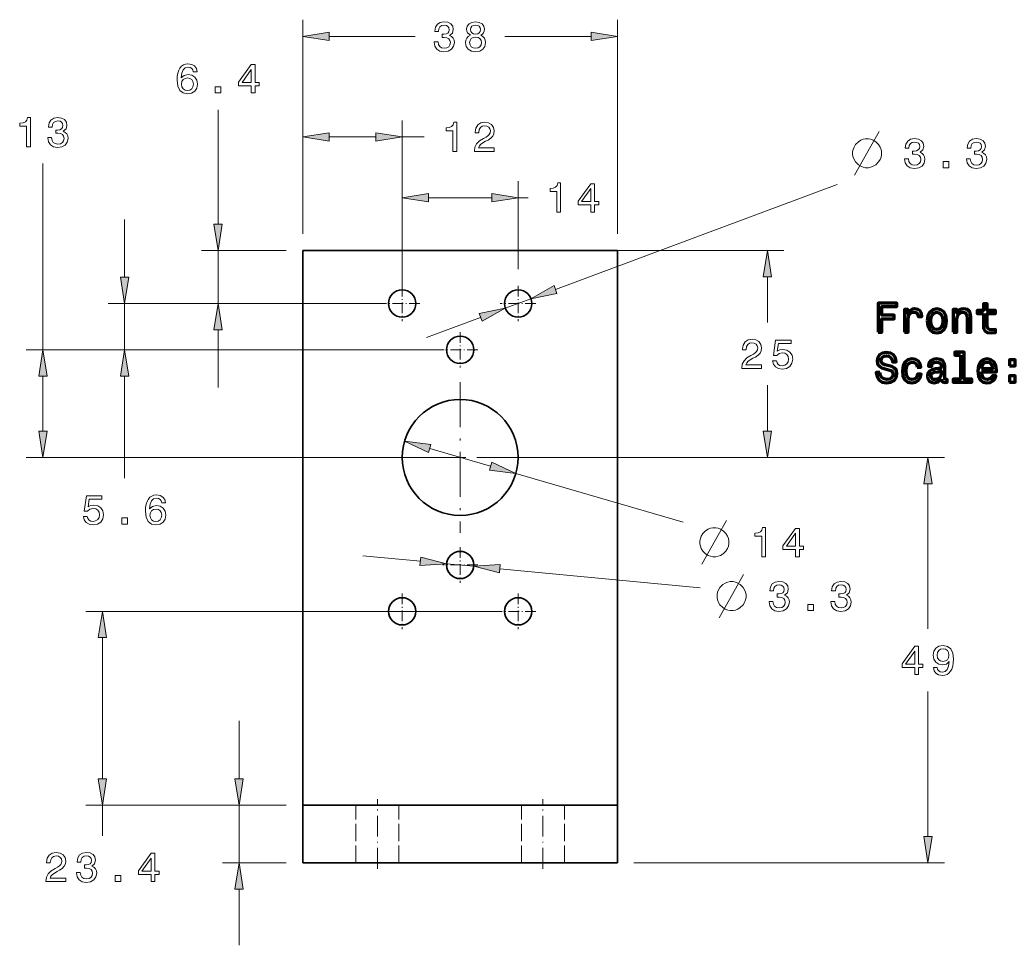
# Model space of a CAD drawing. Extents: x 16 to 259, y 10 to 209.
# Drawn here: x 15.6 to 135.9, y 95.3 to 207.1 of the extents above; entities that cross this region are included whole.
import ezdxf

# ---------------------------------------------------------------- set-up
doc = ezdxf.new("R2010")
doc.units = 0
doc.linetypes.add('DASHDOT', pattern=[18.5, 12, -3, 0.5, -3])
doc.linetypes.add('DASHED', pattern=[15, 12, -3])

msp = doc.modelspace()

# ---------------------------------------------------------------- linework, layer by layer
at = {"color": 7, "lineweight": 13}
for p, q in [((49.814148, 181.2388), (49.814148, 207.101196)), ((87.814148, 181.2388), (87.814148, 207.101196)), ((61.814148, 174.838806), (61.814148, 194.961182)), ((18.402077, 167.2388), (18.402077, 189.743835)), ((80.335312, 174.524017), (114.351028, 187.202972)), ((51.814148, 179.2388), (107.934654, 179.2388)), ((59.814148, 172.838806), (26.277966, 172.838806)), ((59.814148, 172.838806), (37.56469, 172.838806)), ((66.814148, 167.2388), (16.402077, 167.2388)), ((66.814148, 167.2388), (26.277966, 167.2388)), ((66.814148, 154.2388), (16.402077, 154.2388)), ((70.814148, 154.2388), (127.333282, 154.2388)), ((71.314148, 154.2388), (107.934654, 154.2388)), ((75.536911, 152.288315), (95.743179, 146.425812)), ((73.617317, 140.780121), (97.825531, 138.468353)), ((73.814148, 135.638794), (23.597366, 135.638794)), ((47.814148, 112.2388), (23.597366, 112.2388)), ((89.814148, 105.2388), (127.333282, 105.2388))]:
    msp.add_line(p, q, dxfattribs=at)
at = {"color": 7, "lineweight": 13, "ltscale": 0.260174}
for p, q in [((52.98917, 205.101196), (63.396126, 205.101196)), ((74.23217, 205.101196), (84.639122, 205.101196))]:
    msp.add_line(p, q, dxfattribs=at)
at = {"color": 7, "lineweight": 13, "ltscale": 0.345588}
msp.add_line((39.56469, 182.413818), (39.56469, 196.237335), dxfattribs=at)
at = {"color": 7, "lineweight": 13, "ltscale": 0.34306}
msp.add_line((49.814148, 181.2388), (49.814148, 194.961182), dxfattribs=at)
at = {"color": 7, "lineweight": 13, "ltscale": 0.141249}
msp.add_line((52.98917, 192.961182), (58.639126, 192.961182), dxfattribs=at)
at = {"color": 7, "lineweight": 13, "ltscale": 0.06664}
msp.add_line((61.814148, 192.961182), (64.479752, 192.961182), dxfattribs=at)
at = {"color": 7, "lineweight": 13, "ltscale": 0.319548}
msp.add_line((61.814148, 174.838806), (61.814148, 187.620712), dxfattribs=at)
at = {"color": 7, "lineweight": 13, "ltscale": 0.265923}
msp.add_line((75.814148, 176.983795), (75.814148, 187.620712), dxfattribs=at)
at = {"color": 7, "lineweight": 13, "ltscale": 0.191249}
for p, q in [((64.989174, 185.620712), (72.639122, 185.620712)), ((65.140656, 155.304596), (72.48764, 153.173004))]:
    msp.add_line(p, q, dxfattribs=at)
at = {"color": 7, "lineweight": 13, "ltscale": 0.030552}
msp.add_line((75.814148, 185.620712), (77.036232, 185.620712), dxfattribs=at)
at = {"color": 7, "lineweight": 13, "ltscale": 0.174624}
for p, q in [((28.277966, 176.013824), (28.277966, 182.998795)), ((64.747894, 168.713989), (71.292984, 171.153595)), ((39.56469, 162.678802), (39.56469, 169.663773)), ((57.057632, 142.361496), (64.010979, 141.697479))]:
    msp.add_line(p, q, dxfattribs=at)
at = {"color": 7, "lineweight": 13, "ltscale": 0.256236}
msp.add_line((47.814148, 179.2388), (37.56469, 179.2388), dxfattribs=at)
at = {"color": 7, "lineweight": 13, "ltscale": 0.16}
msp.add_line((39.56469, 172.838806), (39.56469, 179.2388), dxfattribs=at)
at = {"color": 7, "lineweight": 35}
for p, q in [((49.814148, 179.2388), (49.814148, 112.2388)), ((49.814148, 179.2388), (87.814148, 179.2388)), ((87.814148, 112.2388), (87.814148, 179.2388)), ((87.814148, 112.2388), (49.814148, 112.2388)), ((49.814148, 105.2388), (87.814148, 105.2388))]:
    msp.add_line(p, q, dxfattribs=at)
at = {"color": 7, "lineweight": 13, "ltscale": 0.138575}
for p, q in [((105.934654, 170.520798), (105.934654, 176.063782)), ((105.934654, 157.413818), (105.934654, 162.956802))]:
    msp.add_line(p, q, dxfattribs=at)
at = {"color": 7, "linetype": 'DASHDOT', "lineweight": 13, "ltscale": 0.10725}
for p, q in [((61.814148, 174.983795), (61.814148, 170.693802)), ((75.814148, 174.983795), (75.814148, 170.693802)), ((63.959148, 172.838806), (59.669147, 172.838806)), ((77.959152, 172.838806), (73.669151, 172.838806)), ((68.814148, 169.383804), (68.814148, 165.093796)), ((70.959145, 167.2388), (66.669151, 167.2388)), ((68.814148, 143.383804), (68.814148, 139.093796)), ((70.959145, 141.2388), (66.669151, 141.2388)), ((61.814148, 137.783798), (61.814148, 133.493805)), ((75.814148, 137.783798), (75.814148, 133.493805)), ((63.959148, 135.638794), (59.669147, 135.638794)), ((77.959152, 135.638794), (73.669151, 135.638794))]:
    msp.add_line(p, q, dxfattribs=at)
at = {"color": 7, "lineweight": 13, "ltscale": 0.0825}
for p, q in [((74.268059, 172.262512), (77.360237, 173.415085)), ((67.171623, 141.39566), (70.456673, 141.08194))]:
    msp.add_line(p, q, dxfattribs=at)
at = {"color": 7, "lineweight": 13, "ltscale": 0.14}
msp.add_line((28.277966, 167.2388), (28.277966, 172.838806), dxfattribs=at)
at = {"color": 7, "lineweight": 13, "ltscale": 0.166249}
msp.add_line((18.402077, 157.413818), (18.402077, 164.063782), dxfattribs=at)
at = {"color": 7, "lineweight": 13, "ltscale": 0.308789}
msp.add_line((28.277966, 151.712234), (28.277966, 164.063782), dxfattribs=at)
at = {"color": 7, "linetype": 'DASHDOT', "lineweight": 13, "ltscale": 0.455}
for p, q in [((68.814148, 163.338806), (68.814148, 145.138794)), ((77.914146, 154.2388), (59.714149, 154.2388))]:
    msp.add_line(p, q, dxfattribs=at)
at = {"color": 7, "lineweight": 13, "ltscale": 0.438575}
for p, q in [((125.333282, 133.520798), (125.333282, 151.063782)), ((125.333282, 108.413818), (125.333282, 125.956802))]:
    msp.add_line(p, q, dxfattribs=at)
at = {"color": 7, "lineweight": 13, "ltscale": 0.426249}
msp.add_line((25.597366, 115.413818), (25.597366, 132.463776), dxfattribs=at)
at = {"color": 7, "lineweight": 13, "ltscale": 0.174625}
msp.add_line((42.104206, 115.413818), (42.104206, 122.398804), dxfattribs=at)
at = {"color": 7, "lineweight": 13, "ltscale": 0.09306}
msp.add_line((25.597366, 108.516388), (25.597366, 112.2388), dxfattribs=at)
at = {"color": 7, "lineweight": 13, "ltscale": 0.192749}
for p, q in [((47.814148, 112.2388), (40.104206, 112.2388)), ((47.814148, 105.2388), (40.104206, 105.2388))]:
    msp.add_line(p, q, dxfattribs=at)
at = {"color": 7, "lineweight": 13, "ltscale": 0.175}
msp.add_line((42.104206, 105.2388), (42.104206, 112.2388), dxfattribs=at)
at = {"color": 7, "lineweight": 35, "ltscale": 0.175}
for p, q in [((49.814148, 112.2388), (49.814148, 105.2388)), ((87.814148, 105.2388), (87.814148, 112.2388))]:
    msp.add_line(p, q, dxfattribs=at)
at = {"color": 7, "linetype": 'DASHED', "lineweight": 13, "ltscale": 0.175}
for p, q in [((56.214149, 105.2388), (56.214149, 112.2388)), ((61.414146, 105.2388), (61.414146, 112.2388)), ((76.214149, 105.2388), (76.214149, 112.2388)), ((81.414146, 105.2388), (81.414146, 112.2388))]:
    msp.add_line(p, q, dxfattribs=at)
at = {"color": 7, "linetype": 'DASHDOT', "lineweight": 13, "ltscale": 0.21}
for p, q in [((58.814148, 104.538803), (58.814148, 112.938797)), ((78.814148, 104.538803), (78.814148, 112.938797))]:
    msp.add_line(p, q, dxfattribs=at)
at = {"color": 7, "lineweight": 13, "ltscale": 0.168801}
msp.add_line((42.104206, 95.311737), (42.104206, 102.063782), dxfattribs=at)
at = {"color": 7, "lineweight": 13}
for points in [[(65.67524, 204.450623), (65.67524, 204.415314), (65.755936, 203.931168), (65.992966, 203.568054), (66.366165, 203.33606), (66.860405, 203.250336), (67.384895, 203.33606), (67.778267, 203.557968), (68.030434, 203.910995), (68.121208, 204.364883), (68.080864, 204.66243), (67.96991, 204.90451), (67.788353, 205.09111), (67.54628, 205.227264), (67.874092, 205.499603), (67.990082, 205.933319), (67.914436, 206.326691), (67.697578, 206.624252), (67.344551, 206.810852), (66.860405, 206.876404), (66.406509, 206.795715), (66.058525, 206.573822), (65.831581, 206.220795), (65.755936, 205.75177), (65.755936, 205.716461), (66.204781, 205.716461), (66.245125, 206.03923), (66.376251, 206.271225), (66.588066, 206.41243), (66.88562, 206.46286), (67.147865, 206.422516), (67.339508, 206.31662), (67.455505, 206.145142), (67.500893, 205.913147), (67.455505, 205.666031), (67.334465, 205.499603), (67.12265, 205.398743), (66.835182, 205.368484), (66.638496, 205.373535), (66.638496, 204.975113), (66.88562, 204.985199), (67.203339, 204.939804), (67.440376, 204.818771), (67.581581, 204.622086), (67.632019, 204.364883), (67.576538, 204.072372), (67.430283, 203.855515), (67.198296, 203.719345), (66.890663, 203.67395), (66.572937, 203.724396), (66.34095, 203.875687), (66.194695, 204.117767), (66.139221, 204.450623)], [(70.056801, 205.237366), (69.799591, 205.096146), (69.623085, 204.89946), (69.512131, 204.652344), (69.47683, 204.354797), (69.557518, 203.905945), (69.789505, 203.557968), (70.167747, 203.33606), (70.682159, 203.250336), (71.191528, 203.33606), (71.569771, 203.557968), (71.801758, 203.905945), (71.887489, 204.354797), (71.847145, 204.652344), (71.741234, 204.89946), (71.559685, 205.096146), (71.307518, 205.237366), (71.509247, 205.358398), (71.650459, 205.524826), (71.736191, 205.726547), (71.766457, 205.973663), (71.68576, 206.331741), (71.473946, 206.619202), (71.131004, 206.805801), (70.682159, 206.876404), (70.228271, 206.805801), (69.88533, 206.619202), (69.668472, 206.331741), (69.592819, 205.973663), (69.618042, 205.726547), (69.703773, 205.524826)], [(52.98917, 205.604065), (49.814148, 205.101196), (52.98917, 204.598328)], [(70.07193, 205.933319), (70.112274, 206.155228), (70.233315, 206.326691), (70.424957, 206.432602), (70.682159, 206.472946), (70.934319, 206.432602), (71.125961, 206.326691), (71.247002, 206.155228), (71.292389, 205.933319), (71.247002, 205.706375), (71.125961, 205.529861), (70.934319, 205.413879), (70.682159, 205.378571), (70.424957, 205.418915), (70.233315, 205.529861), (70.112274, 205.706375)], [(84.639122, 204.598328), (87.814148, 205.101196), (84.639122, 205.604065)], [(69.960976, 204.364883), (70.006371, 204.632172), (70.152618, 204.833893), (70.379562, 204.965027), (70.682159, 205.010406), (70.979713, 204.965027), (71.206657, 204.833893), (71.352905, 204.632172), (71.403343, 204.364883), (71.352905, 204.077423), (71.206657, 203.860565), (70.979713, 203.719345), (70.682159, 203.67395), (70.379562, 203.719345), (70.152618, 203.860565), (70.006371, 204.077423)], [(37.039043, 200.826248), (36.943222, 201.234741), (36.721321, 201.537338), (36.37838, 201.728989), (35.934578, 201.79454), (35.637028, 201.759247), (35.379822, 201.663422), (35.152878, 201.50708), (34.961235, 201.285187), (34.809937, 201.007797), (34.698986, 200.669907), (34.62838, 200.271484), (34.608208, 199.822647), (34.6889, 199.106506), (34.936016, 198.587051), (35.334435, 198.274368), (35.879101, 198.168457), (36.368294, 198.259247), (36.741493, 198.496277), (36.983566, 198.869476), (37.069305, 199.343536), (36.983566, 199.822647), (36.751579, 200.190796), (36.393509, 200.422791), (35.949707, 200.503479), (35.4706, 200.402618), (35.11253, 200.115143), (35.188179, 200.669907), (35.349564, 201.068329), (35.59668, 201.305359), (35.939621, 201.386047), (36.19178, 201.345703), (36.383423, 201.239792), (36.509506, 201.063278), (36.575066, 200.826248)], [(43.578094, 198.269333), (44.031982, 198.269333), (44.031982, 199.136765), (44.531265, 199.136765), (44.531265, 199.540222), (44.031982, 199.540222), (44.031982, 201.69368), (43.573051, 201.69368), (42.039909, 199.580566), (42.039909, 199.136765), (43.578094, 199.136765)], [(42.463539, 199.540222), (43.578094, 201.108673), (43.578094, 199.540222)], [(36.580109, 199.338501), (36.524635, 199.020767), (36.383423, 198.778687), (36.156479, 198.61731), (35.874058, 198.566879), (35.576508, 198.61731), (35.349564, 198.773651), (35.203308, 199.015732), (35.157921, 199.33345), (35.208351, 199.646133), (35.349564, 199.883163), (35.581551, 200.034454), (35.89423, 200.089935), (36.166565, 200.034454), (36.383423, 199.888214), (36.524635, 199.651169)], [(39.216709, 198.269333), (39.912674, 198.269333), (39.912674, 199.020767), (39.216709, 199.020767)], [(16.443287, 191.775833), (16.902218, 191.775833), (16.902218, 195.301041), (16.55928, 195.301041), (16.468502, 194.993408), (16.286945, 194.786636), (16.009567, 194.665604), (15.626282, 194.625244), (15.626282, 194.267181), (16.443287, 194.267181)], [(18.999195, 192.875244), (18.999195, 192.839951), (19.079884, 192.355804), (19.316917, 191.992691), (19.690117, 191.760696), (20.184353, 191.674957), (20.708847, 191.760696), (21.102219, 191.982605), (21.354382, 192.335632), (21.44516, 192.78952), (21.404812, 193.087067), (21.293861, 193.329147), (21.112305, 193.515747), (20.870232, 193.651917), (21.19804, 193.92424), (21.314034, 194.357971), (21.238388, 194.751343), (21.021526, 195.048889), (20.668503, 195.235489), (20.184353, 195.301041), (19.730461, 195.220352), (19.382477, 194.998444), (19.155533, 194.645432), (19.079884, 194.176407), (19.079884, 194.141098), (19.528732, 194.141098), (19.569077, 194.463867), (19.700203, 194.695862), (19.912018, 194.837067), (20.209568, 194.887497), (20.471817, 194.847153), (20.66346, 194.741241), (20.779453, 194.569778), (20.824841, 194.337784), (20.779453, 194.090668), (20.658417, 193.92424), (20.446598, 193.82338), (20.159134, 193.793121), (19.962448, 193.798157), (19.962448, 193.39975), (20.209568, 193.409836), (20.52729, 193.364441), (20.764324, 193.243408), (20.905533, 193.046722), (20.955967, 192.78952), (20.90049, 192.497009), (20.754238, 192.280151), (20.522247, 192.143982), (20.214611, 192.098602), (19.896889, 192.149033), (19.664898, 192.300323), (19.518646, 192.542404), (19.463169, 192.875244)], [(67.93898, 191.211182), (68.397919, 191.211182), (68.397919, 194.736389), (68.054977, 194.736389), (67.964195, 194.428757), (67.782639, 194.221985), (67.505264, 194.100952), (67.121979, 194.060608), (67.121979, 193.70253), (67.93898, 193.70253)], [(70.535233, 191.211182), (72.940857, 191.211182), (72.940857, 191.644897), (71.039558, 191.644897), (71.145462, 191.881927), (71.327019, 192.078613), (71.886818, 192.436676), (72.184372, 192.587982), (72.517227, 192.80484), (72.754257, 193.057007), (72.890419, 193.354553), (72.940857, 193.692444), (72.855118, 194.116074), (72.618088, 194.448929), (72.254974, 194.660736), (71.785957, 194.736389), (71.301804, 194.650665), (70.933647, 194.413635), (70.696617, 194.035385), (70.615929, 193.536102), (70.615929, 193.4655), (71.07486, 193.4655), (71.07486, 193.505844), (71.120247, 193.848785), (71.256416, 194.100952), (71.473274, 194.262329), (71.760742, 194.31781), (72.053246, 194.267365), (72.270103, 194.141296), (72.411316, 193.944611), (72.461746, 193.697495), (72.426445, 193.4655), (72.330627, 193.268814), (72.169243, 193.097351), (71.947342, 192.946045), (71.649788, 192.784668), (71.155548, 192.471985), (70.807571, 192.13913), (70.6008, 191.735672), (70.535233, 191.226303)], [(52.98917, 193.46405), (49.814148, 192.961182), (52.98917, 192.458313)], [(58.639126, 192.458313), (61.814148, 192.961182), (58.639126, 193.46405)], [(118.148529, 192.73497), (117.798538, 192.73497), (117.506866, 192.676636), (117.215195, 192.559967), (116.923538, 192.384964), (116.573532, 192.034973), (116.398529, 191.743301), (116.281868, 191.45163), (116.223534, 191.159973), (116.223534, 190.809967), (116.281868, 190.518295), (116.398529, 190.226624), (116.573532, 189.934967), (116.923538, 189.584961), (117.215195, 189.409973), (117.506866, 189.293304), (117.798538, 189.23497), (118.148529, 189.23497), (118.440201, 189.293304), (118.731865, 189.409973), (119.023529, 189.584961), (119.373535, 189.934967), (119.548538, 190.226624), (119.665199, 190.518295), (119.723534, 190.809967), (119.723534, 191.159973), (119.665199, 191.45163), (119.548538, 191.743301), (119.373535, 192.034973), (119.023529, 192.384964), (118.731865, 192.559967), (118.440201, 192.676636)], [(122.510651, 190.334381), (122.510651, 190.299088), (122.591339, 189.814941), (122.828369, 189.451828), (123.201569, 189.219833), (123.695808, 189.134094), (124.220306, 189.219833), (124.613678, 189.441742), (124.865837, 189.794769), (124.956619, 190.248657), (124.916267, 190.546204), (124.805313, 190.788284), (124.623764, 190.974884), (124.381683, 191.111053), (124.709496, 191.383377), (124.825485, 191.817108), (124.749847, 192.21048), (124.532982, 192.508026), (124.179962, 192.694626), (123.695808, 192.760178), (123.241913, 192.679489), (122.893936, 192.457581), (122.666992, 192.104568), (122.591339, 191.635544), (122.591339, 191.600235), (123.040192, 191.600235), (123.080536, 191.923004), (123.211655, 192.154999), (123.423477, 192.296204), (123.721024, 192.346634), (123.983276, 192.30629), (124.174911, 192.200378), (124.290909, 192.028915), (124.336296, 191.796921), (124.290909, 191.549805), (124.169876, 191.383377), (123.958054, 191.282516), (123.670593, 191.252258), (123.473907, 191.257294), (123.473907, 190.858887), (123.721024, 190.868973), (124.038742, 190.823578), (124.27578, 190.702545), (124.416992, 190.505859), (124.467422, 190.248657), (124.411942, 189.956146), (124.265694, 189.739288), (124.033707, 189.603119), (123.726067, 189.557739), (123.40834, 189.60817), (123.176353, 189.75946), (123.030106, 190.001541), (122.974625, 190.334381)], [(129.982697, 190.334381), (129.982697, 190.299088), (130.063385, 189.814941), (130.300415, 189.451828), (130.673615, 189.219833), (131.167847, 189.134094), (131.692352, 189.219833), (132.085724, 189.441742), (132.337891, 189.794769), (132.428665, 190.248657), (132.388306, 190.546204), (132.277359, 190.788284), (132.09581, 190.974884), (131.853729, 191.111053), (132.181549, 191.383377), (132.297531, 191.817108), (132.221893, 192.21048), (132.005035, 192.508026), (131.652008, 192.694626), (131.167847, 192.760178), (130.713959, 192.679489), (130.365982, 192.457581), (130.139038, 192.104568), (130.063385, 191.635544), (130.063385, 191.600235), (130.512238, 191.600235), (130.552582, 191.923004), (130.683701, 192.154999), (130.895523, 192.296204), (131.193069, 192.346634), (131.455322, 192.30629), (131.646957, 192.200378), (131.762955, 192.028915), (131.80835, 191.796921), (131.762955, 191.549805), (131.641922, 191.383377), (131.430099, 191.282516), (131.142639, 191.252258), (130.945953, 191.257294), (130.945953, 190.858887), (131.193069, 190.868973), (131.510788, 190.823578), (131.747833, 190.702545), (131.889038, 190.505859), (131.939468, 190.248657), (131.883987, 189.956146), (131.737732, 189.739288), (131.505753, 189.603119), (131.19812, 189.557739), (130.880386, 189.60817), (130.648407, 189.75946), (130.502151, 190.001541), (130.446671, 190.334381)], [(127.169586, 189.23497), (127.865547, 189.23497), (127.865547, 189.986404), (127.169586, 189.986404)], [(80.495468, 183.870712), (80.954399, 183.870712), (80.954399, 187.39592), (80.611458, 187.39592), (80.520683, 187.088287), (80.339127, 186.881516), (80.061745, 186.760483), (79.678459, 186.720123), (79.678459, 186.362061), (80.495468, 186.362061)], [(84.59964, 183.870712), (85.053535, 183.870712), (85.053535, 184.738144), (85.552811, 184.738144), (85.552811, 185.141602), (85.053535, 185.141602), (85.053535, 187.295059), (84.594604, 187.295059), (83.061462, 185.181946), (83.061462, 184.738144), (84.59964, 184.738144)], [(83.485092, 185.141602), (84.59964, 186.710052), (84.59964, 185.141602)], [(64.989174, 186.123581), (61.814148, 185.620712), (64.989174, 185.117828)], [(72.639122, 185.117828), (75.814148, 185.620712), (72.639122, 186.123581)], [(39.061817, 182.413818), (39.56469, 179.2388), (40.067566, 182.413818)], [(106.437531, 176.063782), (105.934654, 179.2388), (105.431778, 176.063782)], [(27.775093, 176.013824), (28.277966, 172.838806), (28.780838, 176.013824)], [(80.159676, 174.995209), (77.360237, 173.415085), (80.510948, 174.052811)], [(40.067566, 169.663773), (39.56469, 172.838806), (39.061817, 169.663773)], [(71.46862, 170.682388), (74.268059, 172.262512), (71.117348, 171.624802)], [(102.83609, 164.9888), (105.241714, 164.9888), (105.241714, 165.422516), (103.340416, 165.422516), (103.44632, 165.659546), (103.627884, 165.856232), (104.187683, 166.21431), (104.485229, 166.365601), (104.818085, 166.582458), (105.055115, 166.834625), (105.191284, 167.132172), (105.241714, 167.470062), (105.155975, 167.893707), (104.918945, 168.226547), (104.555832, 168.43837), (104.086815, 168.514023), (103.602661, 168.428284), (103.234512, 168.191254), (102.997482, 167.813004), (102.916786, 167.313721), (102.916786, 167.243118), (103.375717, 167.243118), (103.375717, 167.283463), (103.421112, 167.626404), (103.557274, 167.878571), (103.774139, 168.039948), (104.0616, 168.095428), (104.354111, 168.044998), (104.570969, 167.918915), (104.712173, 167.722229), (104.762604, 167.475113), (104.727303, 167.243118), (104.631485, 167.046432), (104.4701, 166.874969), (104.248199, 166.723663), (103.950645, 166.562286), (103.456406, 166.249603), (103.108429, 165.916748), (102.901657, 165.51329), (102.83609, 165.003937)], [(106.551941, 165.901627), (106.662895, 165.488083), (106.910011, 165.165314), (107.273125, 164.963577), (107.737106, 164.887939), (108.246468, 164.978714), (108.644882, 165.22583), (108.897049, 165.619202), (108.992867, 166.12352), (108.907135, 166.592545), (108.665054, 166.960709), (108.286819, 167.197739), (107.797623, 167.283463), (107.41938, 167.222946), (107.126877, 167.056519), (107.268082, 167.999603), (108.801224, 167.999603), (108.801224, 168.413147), (106.930191, 168.413147), (106.652809, 166.557251), (107.056267, 166.557251), (107.34877, 166.794281), (107.72197, 166.880005), (108.044739, 166.824539), (108.291855, 166.663147), (108.448196, 166.416031), (108.503677, 166.098312), (108.448196, 165.780594), (108.286819, 165.533463), (108.039696, 165.377136), (107.72197, 165.321655), (107.454681, 165.356949), (107.24791, 165.472946), (107.096611, 165.65451), (107.020966, 165.901627)], [(18.904953, 164.063782), (18.402077, 167.2388), (17.899204, 164.063782)], [(28.780838, 164.063782), (28.277966, 167.2388), (27.775093, 164.063782)], [(17.899204, 157.413818), (18.402077, 154.2388), (18.904953, 157.413818)], [(105.431778, 157.413818), (105.934654, 154.2388), (106.437531, 157.413818)], [(65.280777, 155.787552), (62.091381, 156.189285), (65.000534, 154.82164)], [(125.836151, 151.063782), (125.333282, 154.2388), (124.830414, 151.063782)], [(72.347519, 152.690048), (75.536911, 152.288315), (72.627762, 153.65596)], [(23.291222, 147.093063), (23.402172, 146.67952), (23.649288, 146.35675), (24.012402, 146.155014), (24.476379, 146.079376), (24.985744, 146.170151), (25.384159, 146.417267), (25.636322, 146.810638), (25.732143, 147.314957), (25.646408, 147.783981), (25.404331, 148.15213), (25.026093, 148.38916), (24.5369, 148.474899), (24.158657, 148.414383), (23.86615, 148.247955), (24.007359, 149.19104), (25.540501, 149.19104), (25.540501, 149.604584), (23.669464, 149.604584), (23.392086, 147.748672), (23.795544, 147.748672), (24.088051, 147.985703), (24.46125, 148.071442), (24.784016, 148.015976), (25.031136, 147.854584), (25.187473, 147.607468), (25.24295, 147.289749), (25.187473, 146.972015), (25.026093, 146.724899), (24.778973, 146.568558), (24.46125, 146.513092), (24.193958, 146.548386), (23.987186, 146.664383), (23.835888, 146.845947), (23.760242, 147.093063)], [(33.224361, 148.737152), (33.12854, 149.145645), (32.906639, 149.448242), (32.563698, 149.639893), (32.119896, 149.705444), (31.822346, 149.670151), (31.56514, 149.574326), (31.338196, 149.417984), (31.146553, 149.196091), (30.995255, 148.918701), (30.884304, 148.580811), (30.813698, 148.182388), (30.793526, 147.733551), (30.874218, 147.01741), (31.121334, 146.497955), (31.519753, 146.185272), (32.064419, 146.079376), (32.553612, 146.170151), (32.926811, 146.407181), (33.168884, 146.78038), (33.25462, 147.25444), (33.168884, 147.733551), (32.936897, 148.1017), (32.578827, 148.333694), (32.135025, 148.414383), (31.655918, 148.313522), (31.297848, 148.026062), (31.373497, 148.580811), (31.534882, 148.979218), (31.781998, 149.216263), (32.124939, 149.296951), (32.377098, 149.256607), (32.568741, 149.150696), (32.694824, 148.974182), (32.760384, 148.737152)], [(32.765427, 147.249405), (32.709953, 146.931671), (32.568741, 146.689606), (32.341797, 146.528214), (32.059376, 146.477783), (31.761826, 146.528214), (31.534882, 146.684555), (31.388626, 146.926636), (31.343239, 147.244354), (31.393669, 147.557037), (31.534882, 147.794067), (31.766869, 147.945358), (32.079548, 148.000839), (32.351883, 147.945358), (32.568741, 147.799103), (32.709953, 147.562073)], [(27.929981, 146.180237), (28.625946, 146.180237), (28.625946, 146.931671), (27.929981, 146.931671)], [(99.70018, 145.727676), (99.350182, 145.727676), (99.058517, 145.669342), (98.766846, 145.552673), (98.475182, 145.37767), (98.125183, 145.027679), (97.95018, 144.736008), (97.833511, 144.444336), (97.775185, 144.152679), (97.775185, 143.802673), (97.833511, 143.511002), (97.95018, 143.219345), (98.125183, 142.927673), (98.475182, 142.577667), (98.766846, 142.402679), (99.058517, 142.286011), (99.350182, 142.227676), (99.70018, 142.227676), (99.991852, 142.286011), (100.283516, 142.402679), (100.57518, 142.577667), (100.925186, 142.927673), (101.100182, 143.219345), (101.21685, 143.511002), (101.275177, 143.802673), (101.275177, 144.152679), (101.21685, 144.444336), (101.100182, 144.736008), (100.925186, 145.027679), (100.57518, 145.37767), (100.283516, 145.552673), (99.991852, 145.669342)], [(105.242416, 142.227676), (105.701347, 142.227676), (105.701347, 145.752884), (105.358414, 145.752884), (105.267632, 145.445251), (105.086075, 145.23848), (104.808701, 145.117447), (104.425415, 145.077103), (104.425415, 144.719025), (105.242416, 144.719025)], [(109.346588, 142.227676), (109.800484, 142.227676), (109.800484, 143.095108), (110.299759, 143.095108), (110.299759, 143.498566), (109.800484, 143.498566), (109.800484, 145.652023), (109.341553, 145.652023), (107.808411, 143.53891), (107.808411, 143.095108), (109.346588, 143.095108)], [(108.23204, 143.498566), (109.346588, 145.067017), (109.346588, 143.498566)], [(63.963173, 141.196884), (67.171623, 141.39566), (64.058777, 142.198074)], [(73.665123, 141.280716), (70.456673, 141.08194), (73.569519, 140.279526)], [(101.782524, 139.234177), (101.432526, 139.234177), (101.140854, 139.175842), (100.84919, 139.059174), (100.557526, 138.884171), (100.207527, 138.53418), (100.032524, 138.242508), (99.915855, 137.950836), (99.857529, 137.65918), (99.857529, 137.309174), (99.915855, 137.017502), (100.032524, 136.725845), (100.207527, 136.434174), (100.557526, 136.084167), (100.84919, 135.90918), (101.140854, 135.792511), (101.432526, 135.734177), (101.782524, 135.734177), (102.074188, 135.792511), (102.36586, 135.90918), (102.657524, 136.084167), (103.007523, 136.434174), (103.182526, 136.725845), (103.299194, 137.017502), (103.357529, 137.309174), (103.357529, 137.65918), (103.299194, 137.950836), (103.182526, 138.242508), (103.007523, 138.53418), (102.657524, 138.884171), (102.36586, 139.059174), (102.074188, 139.175842)], [(106.144646, 136.833603), (106.144646, 136.798294), (106.225334, 136.314148), (106.462372, 135.951035), (106.835571, 135.71904), (107.329803, 135.633301), (107.854294, 135.71904), (108.247665, 135.940948), (108.499832, 136.293976), (108.590607, 136.747864), (108.550262, 137.04541), (108.439316, 137.287491), (108.257751, 137.474091), (108.015686, 137.61026), (108.343491, 137.882584), (108.459488, 138.316299), (108.383835, 138.709671), (108.166977, 139.007233), (107.81395, 139.193832), (107.329803, 139.259384), (106.875916, 139.178696), (106.527924, 138.956802), (106.30098, 138.603775), (106.225334, 138.13475), (106.225334, 138.099442), (106.674179, 138.099442), (106.714523, 138.422211), (106.845657, 138.654205), (107.057465, 138.79541), (107.355019, 138.84584), (107.617264, 138.805496), (107.808914, 138.699585), (107.924904, 138.528122), (107.970291, 138.296127), (107.924904, 138.049011), (107.803864, 137.882584), (107.592049, 137.781723), (107.304581, 137.751465), (107.107895, 137.7565), (107.107895, 137.358093), (107.355019, 137.368179), (107.672745, 137.322784), (107.909775, 137.201752), (108.05098, 137.005066), (108.101418, 136.747864), (108.045944, 136.455353), (107.899689, 136.238495), (107.667694, 136.102325), (107.360062, 136.056946), (107.042343, 136.107376), (106.810349, 136.258667), (106.664093, 136.500748), (106.60862, 136.833603)], [(113.616692, 136.833603), (113.616692, 136.798294), (113.69738, 136.314148), (113.934418, 135.951035), (114.307617, 135.71904), (114.801849, 135.633301), (115.32634, 135.71904), (115.719711, 135.940948), (115.971878, 136.293976), (116.062653, 136.747864), (116.022308, 137.04541), (115.911362, 137.287491), (115.729797, 137.474091), (115.487732, 137.61026), (115.815536, 137.882584), (115.931534, 138.316299), (115.855881, 138.709671), (115.639023, 139.007233), (115.285995, 139.193832), (114.801849, 139.259384), (114.347961, 139.178696), (113.999969, 138.956802), (113.773026, 138.603775), (113.69738, 138.13475), (113.69738, 138.099442), (114.146225, 138.099442), (114.186569, 138.422211), (114.317703, 138.654205), (114.52951, 138.79541), (114.827065, 138.84584), (115.08931, 138.805496), (115.28096, 138.699585), (115.39695, 138.528122), (115.442337, 138.296127), (115.39695, 138.049011), (115.275909, 137.882584), (115.064095, 137.781723), (114.776627, 137.751465), (114.579941, 137.7565), (114.579941, 137.358093), (114.827065, 137.368179), (115.144791, 137.322784), (115.381821, 137.201752), (115.523026, 137.005066), (115.573463, 136.747864), (115.51799, 136.455353), (115.371735, 136.238495), (115.13974, 136.102325), (114.832108, 136.056946), (114.514389, 136.107376), (114.282394, 136.258667), (114.136139, 136.500748), (114.080666, 136.833603)], [(110.803574, 135.734177), (111.499542, 135.734177), (111.499542, 136.485611), (110.803574, 136.485611)], [(26.100243, 132.463776), (25.597366, 135.638794), (25.094494, 132.463776)], [(123.742645, 127.9888), (124.196533, 127.9888), (124.196533, 128.856232), (124.695816, 128.856232), (124.695816, 129.259689), (124.196533, 129.259689), (124.196533, 131.413147), (123.737602, 131.413147), (122.204468, 129.300034), (122.204468, 128.856232), (123.742645, 128.856232)], [(125.990921, 128.856232), (126.066566, 128.457825), (126.283424, 128.150177), (126.626366, 127.958542), (127.080254, 127.887939), (127.377808, 127.923241), (127.645096, 128.014023), (127.87204, 128.170349), (128.06369, 128.392258), (128.214981, 128.669632), (128.325928, 129.012573), (128.391495, 129.405945), (128.416718, 129.859833), (128.330978, 130.570938), (128.083862, 131.090393), (127.690491, 131.403061), (127.150864, 131.514023), (126.656624, 131.423233), (126.283424, 131.181168), (126.041351, 130.807968), (125.960663, 130.338943), (126.041351, 129.854797), (126.278381, 129.486633), (126.631409, 129.254654), (127.080254, 129.179001), (127.554321, 129.274826), (127.912384, 129.567322), (127.831696, 129.007538), (127.670311, 128.609116), (127.423195, 128.372086), (127.085297, 128.296432), (126.823051, 128.331741), (126.631409, 128.442688), (126.505325, 128.619202), (126.454895, 128.856232)], [(126.449852, 130.343994), (126.500282, 130.656662), (126.641495, 130.903778), (126.863396, 131.06012), (127.150864, 131.115601), (127.44841, 131.06012), (127.675354, 130.903778), (127.816566, 130.661713), (127.87204, 130.34903), (127.816566, 130.031311), (127.675354, 129.794281), (127.443367, 129.648026), (127.135727, 129.597595), (126.858353, 129.648026), (126.641495, 129.794281), (126.500282, 130.02626)], [(122.628098, 129.259689), (123.742645, 130.82814), (123.742645, 129.259689)], [(25.094494, 115.413818), (25.597366, 112.2388), (26.100243, 115.413818)], [(41.601334, 115.413818), (42.104206, 112.2388), (42.607079, 115.413818)], [(124.830414, 108.413818), (125.333282, 105.2388), (125.836151, 108.413818)], [(18.762783, 102.98439), (21.168404, 102.98439), (21.168404, 103.418106), (19.267105, 103.418106), (19.373013, 103.655144), (19.554569, 103.85183), (20.114368, 104.2099), (20.411919, 104.361191), (20.74477, 104.578049), (20.981804, 104.830215), (21.11797, 105.127762), (21.168404, 105.465668), (21.082668, 105.889297), (20.845634, 106.222145), (20.482525, 106.43396), (20.013504, 106.509613), (19.529354, 106.423874), (19.161198, 106.186844), (18.924168, 105.808601), (18.843475, 105.309326), (18.843475, 105.238716), (19.30241, 105.238716), (19.30241, 105.279068), (19.347797, 105.622002), (19.483963, 105.874161), (19.700825, 106.035545), (19.988289, 106.091019), (20.280796, 106.040588), (20.497654, 105.914505), (20.638863, 105.717819), (20.689297, 105.470703), (20.653992, 105.238716), (20.55817, 105.04203), (20.39679, 104.87056), (20.174885, 104.719269), (19.877335, 104.557877), (19.383099, 104.245201), (19.035118, 103.912354), (18.828346, 103.508888), (18.762783, 102.999527)], [(22.458462, 104.083817), (22.458462, 104.048515), (22.53915, 103.564362), (22.776184, 103.201248), (23.149384, 102.969269), (23.64362, 102.88353), (24.168114, 102.969269), (24.561485, 103.191162), (24.813648, 103.544189), (24.904427, 103.998077), (24.864079, 104.295631), (24.753128, 104.537704), (24.571571, 104.724304), (24.329498, 104.860474), (24.657307, 105.132813), (24.7733, 105.566528), (24.697655, 105.9599), (24.480793, 106.257446), (24.127769, 106.444046), (23.64362, 106.509613), (23.189728, 106.428917), (22.841743, 106.207016), (22.614799, 105.853989), (22.53915, 105.384972), (22.53915, 105.34967), (22.987999, 105.34967), (23.028343, 105.67244), (23.15947, 105.904419), (23.371284, 106.045631), (23.668835, 106.096069), (23.931084, 106.055725), (24.122726, 105.949814), (24.23872, 105.778343), (24.284107, 105.546356), (24.23872, 105.29924), (24.117683, 105.132813), (23.905865, 105.031944), (23.618401, 105.001686), (23.421715, 105.006729), (23.421715, 104.608315), (23.668835, 104.618401), (23.986557, 104.573013), (24.223591, 104.451973), (24.364799, 104.255287), (24.415234, 103.998077), (24.359756, 103.705574), (24.213505, 103.488716), (23.981514, 103.352554), (23.673878, 103.307159), (23.356155, 103.35759), (23.124165, 103.508888), (22.977913, 103.750961), (22.922436, 104.083817)], [(31.478775, 102.98439), (31.932667, 102.98439), (31.932667, 103.85183), (32.431946, 103.85183), (32.431946, 104.255287), (31.932667, 104.255287), (31.932667, 106.408745), (31.473732, 106.408745), (29.940594, 104.295631), (29.940594, 103.85183), (31.478775, 103.85183)], [(30.364223, 104.255287), (31.478775, 105.82373), (31.478775, 104.255287)], [(42.607079, 102.063782), (42.104206, 105.2388), (41.601334, 102.063782)], [(27.117393, 102.98439), (27.813358, 102.98439), (27.813358, 103.73584), (27.117393, 103.73584)]]:
    msp.add_lwpolyline(points, close=True, dxfattribs=at)
for points in [[(116.456863, 188.35997), (118.440201, 191.85997), (119.43187, 193.60997)], [(98.008514, 141.352676), (99.991852, 144.852676), (100.983521, 146.602676)], [(100.090858, 134.859177), (102.074188, 138.359177), (103.065857, 140.109177)]]:
    msp.add_lwpolyline(points, dxfattribs=at)
at = {"color": 7, "lineweight": 100}
for points in [[(119.298294, 169.382172), (119.767319, 169.382172), (119.767319, 170.990967), (121.239937, 170.990967), (121.239937, 171.409546), (119.767319, 171.409546), (119.767319, 172.458542), (121.577835, 172.458542), (121.577835, 172.882172), (119.298294, 172.882172)], [(122.490662, 169.382172), (122.934464, 169.382172), (122.934464, 170.930435), (122.979851, 171.303635), (123.11602, 171.570938), (123.337921, 171.732315), (123.635475, 171.787796), (123.857376, 171.752487), (124.023804, 171.651627), (124.124664, 171.480148), (124.159973, 171.248169), (124.608818, 171.248169), (124.548294, 171.656662), (124.381874, 171.949173), (124.104492, 172.125687), (123.72625, 172.186203), (123.469048, 172.145859), (123.247147, 172.044998), (123.050461, 171.87352), (122.894119, 171.641541), (122.894119, 172.090378), (122.490662, 172.090378)], [(125.229134, 170.733749), (125.309822, 170.118484), (125.541817, 169.664597), (125.909973, 169.382172), (126.404205, 169.286346), (126.893402, 169.382172), (127.261551, 169.659546), (127.493546, 170.113434), (127.579277, 170.733749), (127.493546, 171.34903), (127.261551, 171.807968), (126.893402, 172.085342), (126.404205, 172.186203), (125.909973, 172.085342), (125.541817, 171.802917), (125.309822, 171.34903)], [(128.396286, 169.382172), (128.840088, 169.382172), (128.840088, 170.945572), (128.885468, 171.303635), (129.031723, 171.565887), (129.258667, 171.72728), (129.561264, 171.787796), (129.803345, 171.737366), (129.954636, 171.601196), (130.030289, 171.374252), (130.055496, 171.071655), (130.055496, 169.382172), (130.499313, 169.382172), (130.499313, 171.16243), (130.479126, 171.520508), (130.388351, 171.818054), (130.090805, 172.090378), (129.626831, 172.186203), (129.369629, 172.150909), (129.152771, 172.055084), (128.966171, 171.893692), (128.819916, 171.676834), (128.819916, 172.090378), (128.396286, 172.090378)], [(132.027405, 171.621368), (132.027405, 170.26474), (132.057663, 169.825974), (132.198868, 169.523376), (132.481293, 169.346863), (132.960403, 169.286346), (133.484894, 169.311569), (133.484894, 169.694855), (133.101608, 169.664597), (132.753632, 169.704941), (132.567032, 169.831024), (132.486343, 170.042831), (132.471207, 170.340378), (132.471207, 171.621368), (133.484894, 171.621368), (133.484894, 171.999603), (132.471207, 171.999603), (132.471207, 172.791397), (132.027405, 172.791397), (132.027405, 171.999603), (131.260834, 171.999603), (131.260834, 171.621368)], [(125.683022, 170.7388), (125.728416, 171.192688), (125.869621, 171.520508), (126.096573, 171.722229), (126.404205, 171.792831), (126.706802, 171.722229), (126.933746, 171.525543), (127.074951, 171.192688), (127.125389, 170.7388), (127.074951, 170.279861), (126.933746, 169.947006), (126.706802, 169.745285), (126.404205, 169.679718), (126.096573, 169.745285), (125.869621, 169.947006), (125.728416, 170.279861)], [(119.535332, 164.490234), (119.076393, 164.490234), (119.177261, 163.955658), (119.42942, 163.562286), (119.817749, 163.325256), (120.342247, 163.239517), (120.861702, 163.320206), (121.250031, 163.542114), (121.497147, 163.890091), (121.587921, 164.34903), (121.512276, 164.762573), (121.300461, 165.029861), (120.95752, 165.206375), (120.498589, 165.337509), (120.105217, 165.433319), (119.848007, 165.544281), (119.701759, 165.705658), (119.656364, 165.957825), (119.701759, 166.184769), (119.832878, 166.356232), (120.034607, 166.472229), (120.311989, 166.512573), (120.594406, 166.462143), (120.816307, 166.325974), (120.962563, 166.09903), (121.033165, 165.791397), (121.492104, 165.791397), (121.492104, 165.801483), (121.411407, 166.275543), (121.174377, 166.628571), (120.801178, 166.850479), (120.29686, 166.926117), (119.842964, 166.850479), (119.489937, 166.638657), (119.262993, 166.310852), (119.182304, 165.887222), (119.247864, 165.508972), (119.439507, 165.25177), (119.742104, 165.080292), (120.155647, 164.949173), (120.564148, 164.833176), (120.871788, 164.722229), (121.058388, 164.560852), (121.123947, 164.298599), (121.063431, 164.031311), (120.907089, 163.829575), (120.670059, 163.703491), (120.362419, 163.663147), (120.019478, 163.718628), (119.757233, 163.880005), (119.590805, 164.142258)], [(124.049019, 165.145859), (124.487778, 165.145859), (124.397003, 165.549316), (124.180145, 165.86705), (123.842247, 166.063736), (123.403488, 166.139374), (122.919334, 166.038513), (122.551178, 165.756088), (122.319191, 165.297165), (122.238503, 164.681885), (122.314148, 164.071655), (122.541092, 163.617767), (122.899162, 163.335342), (123.388359, 163.239517), (123.822075, 163.31517), (124.159973, 163.526978), (124.39196, 163.859833), (124.492821, 164.303635), (124.069191, 164.303635), (123.993546, 164.021225), (123.852333, 163.809402), (123.650604, 163.678284), (123.403488, 163.637939), (123.095848, 163.703491), (122.873947, 163.905228), (122.737778, 164.233032), (122.69239, 164.697021), (122.737778, 165.150909), (122.87899, 165.478714), (123.105934, 165.68045), (123.403488, 165.751053), (123.665733, 165.705658), (123.862419, 165.589661), (123.993546, 165.398026)], [(126.969048, 163.68837), (126.969048, 163.673233), (126.994263, 163.50177), (127.069916, 163.380737), (127.387634, 163.284912), (127.63475, 163.325256), (127.63475, 163.668198), (127.528847, 163.653061), (127.387634, 163.718628), (127.362419, 163.920364), (127.362419, 165.322372), (127.301903, 165.68045), (127.125389, 165.932602), (126.817749, 166.083908), (126.384033, 166.139374), (125.960403, 166.078857), (125.64772, 165.907394), (125.451035, 165.640091), (125.385475, 165.287079), (125.385475, 165.256805), (125.78389, 165.256805), (125.819191, 165.468628), (125.930145, 165.619919), (126.111702, 165.710709), (126.368904, 165.746002), (126.61602, 165.720795), (126.792534, 165.645142), (126.898445, 165.514023), (126.933746, 165.332458), (126.913574, 165.120651), (126.832878, 165.01474), (126.631149, 164.96431), (126.252907, 164.923965), (125.819191, 164.833176), (125.511551, 164.671799), (125.330002, 164.419632), (125.274521, 164.046432), (125.324951, 163.713577), (125.481293, 163.466461), (125.733459, 163.31012), (126.081436, 163.254654), (126.550461, 163.360565)], [(129.278839, 166.583176), (129.278839, 163.708542), (128.366028, 163.708542), (128.366028, 163.335342), (130.630432, 163.335342), (130.630432, 163.708542), (129.722656, 163.708542), (129.722656, 166.956375), (128.582886, 166.956375), (128.582886, 166.583176)], [(131.820633, 164.560852), (133.595856, 164.560852), (133.600891, 164.767624), (133.520203, 165.347595), (133.298294, 165.781311), (132.945267, 166.043549), (132.476257, 166.139374), (132.017319, 166.038513), (131.664291, 165.756088), (131.437347, 165.297165), (131.356659, 164.691971), (131.432312, 164.071655), (131.659256, 163.617767), (132.007233, 163.335342), (132.461121, 163.239517), (132.854492, 163.305084), (133.177261, 163.476547), (133.414291, 163.748886), (133.550461, 164.112), (133.111694, 164.112), (133.02092, 163.910263), (132.889801, 163.758972), (132.516602, 163.637939), (132.229126, 163.693405), (132.012268, 163.869919), (131.871063, 164.157394), (131.820633, 164.545715)], [(135.164291, 165.292114), (135.86026, 165.292114), (135.86026, 166.043549), (135.164291, 166.043549)], [(131.820633, 164.934052), (131.876114, 165.282028), (132.012268, 165.53923), (132.219055, 165.695572), (132.491379, 165.751053), (132.758667, 165.695572), (132.965439, 165.53923), (133.091522, 165.282028), (133.136917, 164.934052)], [(126.918617, 164.283463), (126.858093, 164.021225), (126.696716, 163.819489), (126.454636, 163.68837), (126.157089, 163.642975), (125.965446, 163.668198), (125.829277, 163.748886), (125.743546, 163.890091), (125.718323, 164.086777), (125.738503, 164.26329), (125.819191, 164.389374), (126.14196, 164.530594), (126.550461, 164.59111), (126.918617, 164.712143)], [(135.164291, 163.335342), (135.86026, 163.335342), (135.86026, 164.086777), (135.164291, 164.086777)]]:
    msp.add_lwpolyline(points, close=True, dxfattribs=at)
at = {"color": 7, "lineweight": 35}
for centre, radius in [((61.814148, 172.838806), 1.65), ((75.814148, 172.838806), 1.65), ((68.814148, 167.2388), 1.65), ((68.814148, 154.2388), 7), ((68.814148, 141.2388), 1.65), ((61.814148, 135.638794), 1.65), ((75.814148, 135.638794), 1.65)]:
    msp.add_circle(centre, radius, dxfattribs=at)
at = {"color": 7, "lineweight": 13}
for centre, radius, start, end in [((75.814148, 172.838806), 1.65, 310.992911, 110.550587), ((75.814148, 172.838806), 1.65, 130.99292, 290.550561), ((68.814148, 154.2388), 7, 147.450629, 216.870094), ((68.814148, 154.2388), 7, 327.450631, 36.870082), ((68.814148, 141.2388), 1.65, 69.449432, 243.994496), ((68.814148, 141.2388), 1.65, 249.449434, 63.994488)]:
    msp.add_arc(centre, radius, start, end, dxfattribs=at)
for points in [[(52.98917, 205.604065), (49.814148, 205.101196), (52.98917, 205.604065), (52.98917, 204.598328)], [(84.639122, 204.598328), (87.814148, 205.101196), (84.639122, 204.598328), (84.639122, 205.604065)], [(52.98917, 193.46405), (49.814148, 192.961182), (52.98917, 193.46405), (52.98917, 192.458313)], [(58.639126, 192.458313), (61.814148, 192.961182), (58.639126, 192.458313), (58.639126, 193.46405)], [(64.989174, 186.123581), (61.814148, 185.620712), (64.989174, 186.123581), (64.989174, 185.117828)], [(72.639122, 185.117828), (75.814148, 185.620712), (72.639122, 185.117828), (72.639122, 186.123581)], [(39.061817, 182.413818), (39.56469, 179.2388), (39.061817, 182.413818), (40.067566, 182.413818)], [(106.437531, 176.063782), (105.934654, 179.2388), (106.437531, 176.063782), (105.431778, 176.063782)], [(27.775093, 176.013824), (28.277966, 172.838806), (27.775093, 176.013824), (28.780838, 176.013824)], [(80.159676, 174.995209), (77.360237, 173.415085), (80.159676, 174.995209), (80.510948, 174.052811)], [(40.067566, 169.663773), (39.56469, 172.838806), (40.067566, 169.663773), (39.061817, 169.663773)], [(71.46862, 170.682388), (74.268059, 172.262512), (71.46862, 170.682388), (71.117348, 171.624802)], [(18.904953, 164.063782), (18.402077, 167.2388), (18.904953, 164.063782), (17.899204, 164.063782)], [(28.780838, 164.063782), (28.277966, 167.2388), (28.780838, 164.063782), (27.775093, 164.063782)], [(17.899204, 157.413818), (18.402077, 154.2388), (17.899204, 157.413818), (18.904953, 157.413818)], [(105.431778, 157.413818), (105.934654, 154.2388), (105.431778, 157.413818), (106.437531, 157.413818)], [(65.280777, 155.787552), (62.091381, 156.189285), (65.280777, 155.787552), (65.000534, 154.82164)], [(125.836151, 151.063782), (125.333282, 154.2388), (125.836151, 151.063782), (124.830414, 151.063782)], [(72.347519, 152.690048), (75.536911, 152.288315), (72.347519, 152.690048), (72.627762, 153.65596)], [(63.963173, 141.196884), (67.171623, 141.39566), (63.963173, 141.196884), (64.058777, 142.198074)], [(73.665123, 141.280716), (70.456673, 141.08194), (73.665123, 141.280716), (73.569519, 140.279526)], [(26.100243, 132.463776), (25.597366, 135.638794), (26.100243, 132.463776), (25.094494, 132.463776)], [(25.094494, 115.413818), (25.597366, 112.2388), (25.094494, 115.413818), (26.100243, 115.413818)], [(41.601334, 115.413818), (42.104206, 112.2388), (41.601334, 115.413818), (42.607079, 115.413818)], [(124.830414, 108.413818), (125.333282, 105.2388), (124.830414, 108.413818), (125.836151, 108.413818)], [(42.607079, 102.063782), (42.104206, 105.2388), (42.607079, 102.063782), (41.601334, 102.063782)]]:
    msp.add_solid(points, dxfattribs=at)

doc.saveas('drawing.dxf')
